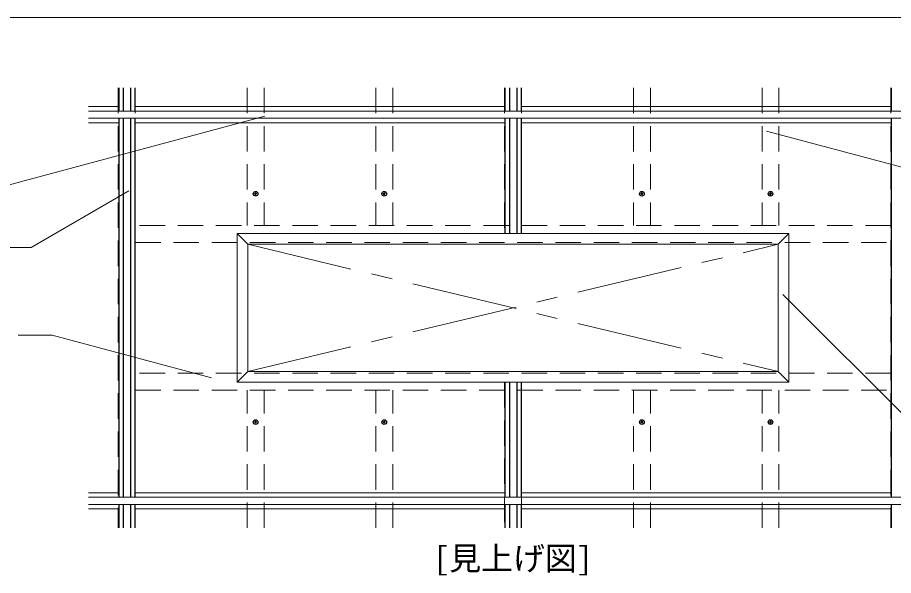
# Model space of a CAD drawing. Units: millimetres on the paper, with parts at other scales. Extents: x -195 to 195, y -140 to 138.
# Drawn here: x 118.4 to 159.68, y 34.45 to 60.75 of the extents above; entities that cross this region are included whole.
import ezdxf
from ezdxf.enums import TextEntityAlignment as Align

# ---------------------------------------------------------------- set-up
doc = ezdxf.new("R2010")
doc.units = ezdxf.units.MM
doc.linetypes.add('CHAIN1', pattern=[8, 5, -1, 1, -1])
doc.linetypes.add('DASHED1', pattern=[1.8, 1.2, -0.6])
for name, color, linetype, lineweight in [('8-2_メインジョイナー', 3, 'Continuous', 18), ('8-3_クロスジョイナー', 2, 'Continuous', 25), ('8-4_野縁', 4, 'DASHED1', 9), ('8-6_文字・矢印', 7, 'Continuous', 18), ('8-B_補強金具・金具・その他', 3, 'Continuous', 18), ('8-C_ビス・アンカーボルト・強調図形', 2, 'Continuous', 25), ('8-D_パネル', 4, 'CHAIN1', 9), ('F-3_クロスジョイナー', 3, 'Continuous', 18)]:
    doc.layers.add(name, color=color, linetype=linetype, lineweight=lineweight)
doc.styles.add('ＭＳ ゴシック', font='')
doc.styles.get('ＭＳ ゴシック').set_extended_font_data('MS Gothic')

msp = doc.modelspace()

# ---------------------------------------------------------------- linework, layer by layer
at = {"layer": '8-2_メインジョイナー'}
for p, q in [((121.75, 56.549), (123.171, 56.549)), ((123.931, 56.549), (141.371, 56.549)), ((142.131, 56.549), (159.571, 56.549)), ((121.75, 56.339), (161.75, 56.339)), ((121.75, 55.999), (161.75, 55.999)), ((121.75, 55.789), (123.171, 55.789)), ((123.931, 55.789), (141.371, 55.789)), ((142.131, 55.789), (159.571, 55.789)), ((121.75, 38.349), (123.171, 38.349)), ((121.75, 38.139), (161.75, 38.139)), ((123.931, 38.349), (141.371, 38.349)), ((142.131, 38.349), (159.571, 38.349)), ((121.75, 37.799), (161.75, 37.799)), ((121.75, 37.589), (123.171, 37.589)), ((123.931, 37.589), (141.371, 37.589)), ((142.131, 37.589), (159.571, 37.589))]:
    msp.add_line(p, q, dxfattribs=at)
at = {"layer": '8-3_クロスジョイナー'}
for p, q in [((123.171, 57.436), (123.171, 56.339)), ((123.381, 57.436), (123.381, 56.339)), ((123.721, 57.436), (123.721, 56.339)), ((123.931, 57.436), (123.931, 56.339)), ((141.371, 57.436), (141.371, 56.339)), ((141.581, 57.436), (141.581, 56.339)), ((141.921, 57.436), (141.921, 56.339)), ((142.131, 57.436), (142.131, 56.339)), ((159.571, 57.436), (159.571, 56.339)), ((123.171, 55.999), (123.171, 38.139)), ((123.381, 55.999), (123.381, 38.139)), ((123.721, 55.999), (123.721, 38.139)), ((123.931, 55.999), (123.931, 38.139)), ((141.371, 55.999), (141.371, 50.562)), ((141.581, 55.999), (141.581, 50.562)), ((141.921, 55.999), (141.921, 50.562)), ((142.131, 55.999), (142.131, 50.562)), ((159.571, 55.999), (159.571, 38.139)), ((141.371, 43.562), (141.371, 38.139)), ((141.581, 43.562), (141.581, 38.139)), ((141.921, 43.562), (141.921, 38.139)), ((142.131, 43.562), (142.131, 38.139)), ((123.171, 37.799), (123.171, 36.689)), ((123.381, 37.799), (123.381, 36.689)), ((123.721, 37.799), (123.721, 36.689)), ((123.931, 37.799), (123.931, 36.689)), ((141.371, 37.799), (141.371, 36.689)), ((141.581, 37.799), (141.581, 36.689)), ((141.921, 37.799), (141.921, 36.689)), ((142.131, 37.799), (142.131, 36.689)), ((159.571, 37.799), (159.571, 36.689))]:
    msp.add_line(p, q, dxfattribs=at)
at = {"layer": '8-4_野縁'}
for p, q in [((123.151, 57.436), (123.151, 36.689)), ((123.951, 57.436), (123.951, 36.689)), ((129.221, 57.436), (129.221, 50.942)), ((130.021, 57.436), (130.021, 50.942)), ((135.281, 57.436), (135.281, 50.942)), ((136.081, 57.436), (136.081, 50.942)), ((141.351, 57.436), (141.351, 50.562)), ((142.151, 57.436), (142.151, 50.562)), ((147.421, 57.436), (147.421, 50.942)), ((148.221, 57.436), (148.221, 50.942)), ((153.481, 57.436), (153.481, 50.942)), ((154.281, 57.436), (154.281, 50.942)), ((159.551, 57.436), (159.551, 36.689)), ((159.551, 50.942), (123.951, 50.942)), ((123.951, 50.142), (159.551, 50.142)), ((159.551, 43.982), (123.951, 43.982)), ((141.351, 43.562), (141.351, 36.689)), ((142.151, 43.562), (142.151, 36.689)), ((123.951, 43.182), (159.551, 43.182)), ((129.221, 36.689), (129.221, 43.182)), ((130.021, 36.689), (130.021, 43.182)), ((135.281, 36.689), (135.281, 43.182)), ((136.081, 36.689), (136.081, 43.182)), ((147.421, 36.689), (147.421, 43.182)), ((148.221, 36.689), (148.221, 43.182)), ((153.481, 36.689), (153.481, 43.182)), ((154.281, 36.689), (154.281, 43.182))]:
    msp.add_line(p, q, dxfattribs=at)
at = {"layer": '8-6_文字・矢印'}
for p, q in [((117.361, 52.695), (130.052, 56.096)), ((165.107, 52.34), (153.69, 55.399)), ((119.039, 49.916), (123.648, 52.578)), ((117.431, 49.916), (119.039, 49.916)), ((161.824, 40.336), (154.469, 47.691)), ((118.431, 45.78), (120.038, 45.78)), ((120.038, 45.78), (127.545, 43.768))]:
    msp.add_line(p, q, dxfattribs=at)
at = {"layer": '8-B_補強金具・金具・その他'}
for p, q in [((128.75, 50.562), (154.75, 50.562)), ((154.25, 50.062), (154.75, 50.562)), ((154.75, 43.562), (154.75, 50.562)), ((129.25, 50.062), (154.25, 50.062)), ((129.25, 44.062), (129.25, 50.062)), ((154.25, 44.062), (154.25, 50.062)), ((129.25, 44.062), (128.75, 43.562)), ((129.25, 44.062), (154.25, 44.062)), ((154.25, 44.062), (154.75, 43.562)), ((154.75, 43.562), (128.75, 43.562))]:
    msp.add_line(p, q, dxfattribs=at)
at = {"layer": '8-B_補強金具・金具・その他', "color": 4, "lineweight": 9}
msp.add_line((129.25, 50.062), (129.25, 44.062), dxfattribs=at)
at = {"layer": '8-B_補強金具・金具・その他'}
msp.add_lwpolyline([(129.25, 50.062), (128.75, 50.562), (128.75, 43.562)], dxfattribs=at)
at = {"layer": '8-C_ビス・アンカーボルト・強調図形'}
for p, q in [((129.576, 52.433), (129.598, 52.432)), ((129.598, 52.453), (129.602, 52.449)), ((129.598, 52.432), (129.602, 52.436)), ((129.598, 52.432), (129.607, 52.428)), ((129.61, 52.465), (129.607, 52.457)), ((129.607, 52.457), (129.61, 52.453)), ((129.607, 52.428), (129.61, 52.432)), ((129.611, 52.487), (129.61, 52.465)), ((129.61, 52.465), (129.614, 52.461)), ((129.632, 52.442), (129.61, 52.442)), ((129.61, 52.42), (129.614, 52.424)), ((129.621, 52.453), (129.621, 52.432)), ((129.631, 52.465), (129.627, 52.461)), ((129.631, 52.42), (129.627, 52.424)), ((129.63, 52.398), (129.631, 52.42)), ((129.635, 52.457), (129.631, 52.453)), ((129.635, 52.428), (129.631, 52.432)), ((129.631, 52.42), (129.635, 52.428)), ((129.643, 52.453), (129.635, 52.457)), ((129.643, 52.453), (129.639, 52.449)), ((129.643, 52.432), (129.639, 52.436)), ((129.666, 52.452), (129.643, 52.453)), ((135.636, 52.433), (135.658, 52.432)), ((135.658, 52.453), (135.662, 52.449)), ((135.658, 52.432), (135.662, 52.436)), ((135.658, 52.432), (135.667, 52.428)), ((135.67, 52.465), (135.667, 52.457)), ((135.667, 52.457), (135.67, 52.453)), ((135.667, 52.428), (135.67, 52.432)), ((135.671, 52.487), (135.67, 52.465)), ((135.67, 52.465), (135.674, 52.461)), ((135.692, 52.442), (135.67, 52.442)), ((135.67, 52.42), (135.674, 52.424)), ((135.681, 52.453), (135.681, 52.432)), ((135.691, 52.465), (135.687, 52.461)), ((135.691, 52.42), (135.687, 52.424)), ((135.69, 52.398), (135.691, 52.42)), ((135.695, 52.457), (135.691, 52.453)), ((135.695, 52.428), (135.691, 52.432)), ((135.691, 52.42), (135.695, 52.428)), ((135.703, 52.453), (135.695, 52.457)), ((135.703, 52.453), (135.699, 52.449)), ((135.703, 52.432), (135.699, 52.436)), ((135.726, 52.452), (135.703, 52.453)), ((147.776, 52.452), (147.798, 52.453)), ((147.798, 52.453), (147.807, 52.457)), ((147.798, 52.453), (147.802, 52.449)), ((147.798, 52.432), (147.802, 52.436)), ((147.807, 52.457), (147.81, 52.453)), ((147.807, 52.428), (147.81, 52.432)), ((147.81, 52.42), (147.807, 52.428)), ((147.81, 52.465), (147.814, 52.461)), ((147.81, 52.442), (147.832, 52.442)), ((147.81, 52.42), (147.814, 52.424)), ((147.811, 52.398), (147.81, 52.42)), ((147.821, 52.453), (147.821, 52.432)), ((147.831, 52.465), (147.827, 52.461)), ((147.831, 52.42), (147.827, 52.424)), ((147.83, 52.487), (147.831, 52.465)), ((147.831, 52.465), (147.835, 52.457)), ((147.835, 52.457), (147.831, 52.453)), ((147.835, 52.428), (147.831, 52.432)), ((147.843, 52.432), (147.835, 52.428)), ((147.843, 52.453), (147.839, 52.449)), ((147.843, 52.432), (147.839, 52.436)), ((147.866, 52.433), (147.843, 52.432)), ((153.836, 52.452), (153.858, 52.453)), ((153.858, 52.453), (153.867, 52.457)), ((153.858, 52.453), (153.862, 52.449)), ((153.858, 52.432), (153.862, 52.436)), ((153.867, 52.457), (153.87, 52.453)), ((153.867, 52.428), (153.87, 52.432)), ((153.87, 52.42), (153.867, 52.428)), ((153.87, 52.465), (153.874, 52.461)), ((153.87, 52.442), (153.892, 52.442)), ((153.87, 52.42), (153.874, 52.424)), ((153.871, 52.398), (153.87, 52.42)), ((153.881, 52.453), (153.881, 52.432)), ((153.891, 52.465), (153.887, 52.461)), ((153.891, 52.42), (153.887, 52.424)), ((153.89, 52.487), (153.891, 52.465)), ((153.891, 52.465), (153.895, 52.457)), ((153.895, 52.457), (153.891, 52.453)), ((153.895, 52.428), (153.891, 52.432)), ((153.903, 52.432), (153.895, 52.428)), ((153.903, 52.453), (153.899, 52.449)), ((153.903, 52.432), (153.899, 52.436)), ((153.926, 52.433), (153.903, 52.432)), ((129.576, 41.692), (129.598, 41.693)), ((129.598, 41.693), (129.607, 41.697)), ((129.598, 41.693), (129.602, 41.689)), ((129.607, 41.697), (129.61, 41.693)), ((129.61, 41.705), (129.614, 41.701)), ((129.621, 41.672), (129.621, 41.693)), ((129.631, 41.705), (129.627, 41.701)), ((129.63, 41.727), (129.631, 41.705)), ((129.631, 41.705), (129.635, 41.697)), ((129.635, 41.697), (129.631, 41.693)), ((129.643, 41.693), (129.639, 41.689)), ((135.636, 41.692), (135.658, 41.693)), ((135.658, 41.693), (135.667, 41.697)), ((135.658, 41.693), (135.662, 41.689)), ((135.667, 41.697), (135.67, 41.693)), ((135.67, 41.705), (135.674, 41.701)), ((135.681, 41.672), (135.681, 41.693)), ((135.691, 41.705), (135.687, 41.701)), ((135.69, 41.727), (135.691, 41.705)), ((135.691, 41.705), (135.695, 41.697)), ((135.695, 41.697), (135.691, 41.693)), ((135.703, 41.693), (135.699, 41.689)), ((147.798, 41.693), (147.802, 41.689)), ((147.81, 41.705), (147.807, 41.697)), ((147.807, 41.697), (147.81, 41.693)), ((147.811, 41.727), (147.81, 41.705)), ((147.81, 41.705), (147.814, 41.701)), ((147.821, 41.672), (147.821, 41.693)), ((147.831, 41.705), (147.827, 41.701)), ((147.835, 41.697), (147.831, 41.693)), ((147.843, 41.693), (147.835, 41.697)), ((147.843, 41.693), (147.839, 41.689)), ((147.866, 41.692), (147.843, 41.693)), ((153.858, 41.693), (153.862, 41.689)), ((153.87, 41.705), (153.867, 41.697)), ((153.867, 41.697), (153.87, 41.693)), ((153.871, 41.727), (153.87, 41.705)), ((153.87, 41.705), (153.874, 41.701)), ((153.881, 41.672), (153.881, 41.693)), ((153.891, 41.705), (153.887, 41.701)), ((153.895, 41.697), (153.891, 41.693)), ((153.903, 41.693), (153.895, 41.697)), ((153.903, 41.693), (153.899, 41.689)), ((153.926, 41.692), (153.903, 41.693)), ((129.598, 41.672), (129.602, 41.676)), ((129.607, 41.668), (129.61, 41.672)), ((129.61, 41.66), (129.607, 41.668)), ((129.632, 41.682), (129.61, 41.682)), ((129.61, 41.66), (129.614, 41.664)), ((129.611, 41.638), (129.61, 41.66)), ((129.631, 41.66), (129.627, 41.664)), ((129.635, 41.668), (129.631, 41.672)), ((129.643, 41.672), (129.635, 41.668)), ((129.643, 41.672), (129.639, 41.676)), ((129.666, 41.673), (129.643, 41.672)), ((135.658, 41.672), (135.662, 41.676)), ((135.667, 41.668), (135.67, 41.672)), ((135.67, 41.66), (135.667, 41.668)), ((135.692, 41.682), (135.67, 41.682)), ((135.67, 41.66), (135.674, 41.664)), ((135.671, 41.638), (135.67, 41.66)), ((135.691, 41.66), (135.687, 41.664)), ((135.695, 41.668), (135.691, 41.672)), ((135.703, 41.672), (135.695, 41.668)), ((135.703, 41.672), (135.699, 41.676)), ((135.726, 41.673), (135.703, 41.672)), ((147.776, 41.673), (147.798, 41.672)), ((147.798, 41.672), (147.802, 41.676)), ((147.798, 41.672), (147.807, 41.668)), ((147.807, 41.668), (147.81, 41.672)), ((147.81, 41.682), (147.832, 41.682)), ((147.81, 41.66), (147.814, 41.664)), ((147.831, 41.66), (147.827, 41.664)), ((147.83, 41.638), (147.831, 41.66)), ((147.835, 41.668), (147.831, 41.672)), ((147.831, 41.66), (147.835, 41.668)), ((147.843, 41.672), (147.839, 41.676)), ((153.836, 41.673), (153.858, 41.672)), ((153.858, 41.672), (153.862, 41.676)), ((153.858, 41.672), (153.867, 41.668)), ((153.867, 41.668), (153.87, 41.672)), ((153.87, 41.682), (153.892, 41.682)), ((153.87, 41.66), (153.874, 41.664)), ((153.891, 41.66), (153.887, 41.664)), ((153.89, 41.638), (153.891, 41.66)), ((153.895, 41.668), (153.891, 41.672)), ((153.891, 41.66), (153.895, 41.668)), ((153.903, 41.672), (153.899, 41.676))]:
    msp.add_line(p, q, dxfattribs=at)
for points in [[(129.576, 52.452), (129.598, 52.453), (129.607, 52.457)], [(129.611, 52.398), (129.61, 52.42), (129.607, 52.428)], [(129.63, 52.487), (129.631, 52.465), (129.635, 52.457)], [(129.666, 52.433), (129.643, 52.432), (129.635, 52.428)], [(135.636, 52.452), (135.658, 52.453), (135.667, 52.457)], [(135.671, 52.398), (135.67, 52.42), (135.667, 52.428)], [(135.69, 52.487), (135.691, 52.465), (135.695, 52.457)], [(135.726, 52.433), (135.703, 52.432), (135.695, 52.428)], [(147.776, 52.433), (147.798, 52.432), (147.807, 52.428)], [(147.811, 52.487), (147.81, 52.465), (147.807, 52.457)], [(147.83, 52.398), (147.831, 52.42), (147.835, 52.428)], [(147.866, 52.452), (147.843, 52.453), (147.835, 52.457)], [(153.836, 52.433), (153.858, 52.432), (153.867, 52.428)], [(153.871, 52.487), (153.87, 52.465), (153.867, 52.457)], [(153.89, 52.398), (153.891, 52.42), (153.895, 52.428)], [(153.926, 52.452), (153.903, 52.453), (153.895, 52.457)], [(129.611, 41.727), (129.61, 41.705), (129.607, 41.697)], [(129.666, 41.692), (129.643, 41.693), (129.635, 41.697)], [(135.671, 41.727), (135.67, 41.705), (135.667, 41.697)], [(135.726, 41.692), (135.703, 41.693), (135.695, 41.697)], [(147.776, 41.692), (147.798, 41.693), (147.807, 41.697)], [(147.83, 41.727), (147.831, 41.705), (147.835, 41.697)], [(153.836, 41.692), (153.858, 41.693), (153.867, 41.697)], [(153.89, 41.727), (153.891, 41.705), (153.895, 41.697)], [(129.576, 41.673), (129.598, 41.672), (129.607, 41.668)], [(129.63, 41.638), (129.631, 41.66), (129.635, 41.668)], [(135.636, 41.673), (135.658, 41.672), (135.667, 41.668)], [(135.69, 41.638), (135.691, 41.66), (135.695, 41.668)], [(147.811, 41.638), (147.81, 41.66), (147.807, 41.668)], [(147.866, 41.673), (147.843, 41.672), (147.835, 41.668)], [(153.871, 41.638), (153.87, 41.66), (153.867, 41.668)], [(153.926, 41.673), (153.903, 41.672), (153.895, 41.668)]]:
    msp.add_lwpolyline(points, dxfattribs=at)
for centre in [(129.621, 52.442), (135.681, 52.442), (147.821, 52.442), (153.881, 52.442), (129.621, 41.682), (135.681, 41.682), (147.821, 41.682), (153.881, 41.682)]:
    msp.add_circle(centre, 0.11, dxfattribs=at)
for centre, radius, start, end in [((129.621, 52.442), 0.046, 167.5765, 192.4235), ((129.621, 52.442), 0.0229, 162.4826, 197.5174), ((129.621, 52.442), 0.046, 77.5765, 102.4235), ((129.621, 52.442), 0.0229, 72.4826, 107.5174), ((129.621, 52.442), 0.0229, 252.4826, 287.5174), ((129.621, 52.442), 0.0229, 342.4826, 17.5175), ((129.621, 52.442), 0.046, 347.5765, 12.4235), ((135.681, 52.442), 0.046, 167.5765, 192.4235), ((135.681, 52.442), 0.0229, 162.4826, 197.5174), ((135.681, 52.442), 0.046, 77.5765, 102.4235), ((135.681, 52.442), 0.0229, 72.4826, 107.5174), ((135.681, 52.442), 0.0229, 252.4826, 287.5174), ((135.681, 52.442), 0.0229, 342.4826, 17.5175), ((135.681, 52.442), 0.046, 347.5765, 12.4235), ((147.821, 52.442), 0.046, 167.5765, 192.4235), ((147.821, 52.442), 0.0229, 162.4826, 197.5174), ((147.821, 52.442), 0.046, 77.5765, 102.4235), ((147.821, 52.442), 0.0229, 72.4826, 107.5174), ((147.821, 52.442), 0.0229, 252.4826, 287.5174), ((147.821, 52.442), 0.0229, 342.4826, 17.5175), ((147.821, 52.442), 0.046, 347.5765, 12.4235), ((153.881, 52.442), 0.046, 167.5765, 192.4235), ((153.881, 52.442), 0.0229, 162.4826, 197.5174), ((153.881, 52.442), 0.046, 77.5765, 102.4235), ((153.881, 52.442), 0.0229, 72.4826, 107.5174), ((153.881, 52.442), 0.0229, 252.4826, 287.5174), ((153.881, 52.442), 0.0229, 342.4826, 17.5175), ((153.881, 52.442), 0.046, 347.5765, 12.4235), ((129.621, 52.442), 0.046, 257.5765, 282.4235), ((135.681, 52.442), 0.046, 257.5765, 282.4235), ((147.821, 52.442), 0.046, 257.5765, 282.4235), ((153.881, 52.442), 0.046, 257.5765, 282.4235), ((129.621, 41.682), 0.046, 167.5765, 192.4235), ((129.621, 41.682), 0.0229, 162.4826, 197.5174), ((129.621, 41.682), 0.046, 77.5765, 102.4235), ((129.621, 41.682), 0.0229, 72.4826, 107.5174), ((129.621, 41.682), 0.0229, 342.4826, 17.5175), ((129.621, 41.682), 0.046, 347.5765, 12.4235), ((135.681, 41.682), 0.046, 167.5765, 192.4235), ((135.681, 41.682), 0.0229, 162.4826, 197.5174), ((135.681, 41.682), 0.046, 77.5765, 102.4235), ((135.681, 41.682), 0.0229, 72.4826, 107.5174), ((135.681, 41.682), 0.0229, 342.4826, 17.5175), ((135.681, 41.682), 0.046, 347.5765, 12.4235), ((147.821, 41.682), 0.046, 167.5765, 192.4235), ((147.821, 41.682), 0.0229, 162.4826, 197.5174), ((147.821, 41.682), 0.046, 77.5765, 102.4235), ((147.821, 41.682), 0.0229, 72.4826, 107.5174), ((147.821, 41.682), 0.0229, 342.4826, 17.5175), ((147.821, 41.682), 0.046, 347.5765, 12.4235), ((153.881, 41.682), 0.046, 167.5765, 192.4235), ((153.881, 41.682), 0.0229, 162.4826, 197.5174), ((153.881, 41.682), 0.046, 77.5765, 102.4235), ((153.881, 41.682), 0.0229, 72.4826, 107.5174), ((153.881, 41.682), 0.0229, 342.4826, 17.5175), ((153.881, 41.682), 0.046, 347.5765, 12.4235), ((129.621, 41.682), 0.046, 257.5765, 282.4235), ((129.621, 41.682), 0.0229, 252.4826, 287.5174), ((135.681, 41.682), 0.046, 257.5765, 282.4235), ((135.681, 41.682), 0.0229, 252.4826, 287.5174), ((147.821, 41.682), 0.046, 257.5765, 282.4235), ((147.821, 41.682), 0.0229, 252.4826, 287.5174), ((153.881, 41.682), 0.046, 257.5765, 282.4235), ((153.881, 41.682), 0.0229, 252.4826, 287.5174)]:
    msp.add_arc(centre, radius, start, end, dxfattribs=at)
at = {"layer": '8-D_パネル'}
for p, q in [((129.25, 50.062), (154.25, 44.062)), ((129.25, 44.062), (154.25, 50.062))]:
    msp.add_line(p, q, dxfattribs=at)
at = {"layer": 'F-3_クロスジョイナー'}
msp.add_line((2, 60.75), (191, 60.75), dxfattribs=at)

# ---------------------------------------------------------------- texts
at = {"layer": '8-6_文字・矢印', "style": 'ＭＳ ゴシック'}
msp.add_text('[見上げ図]', height=1.1, dxfattribs=at).set_placement((138, 34.375), align=Align.BOTTOM_LEFT)

doc.saveas('drawing.dxf')
